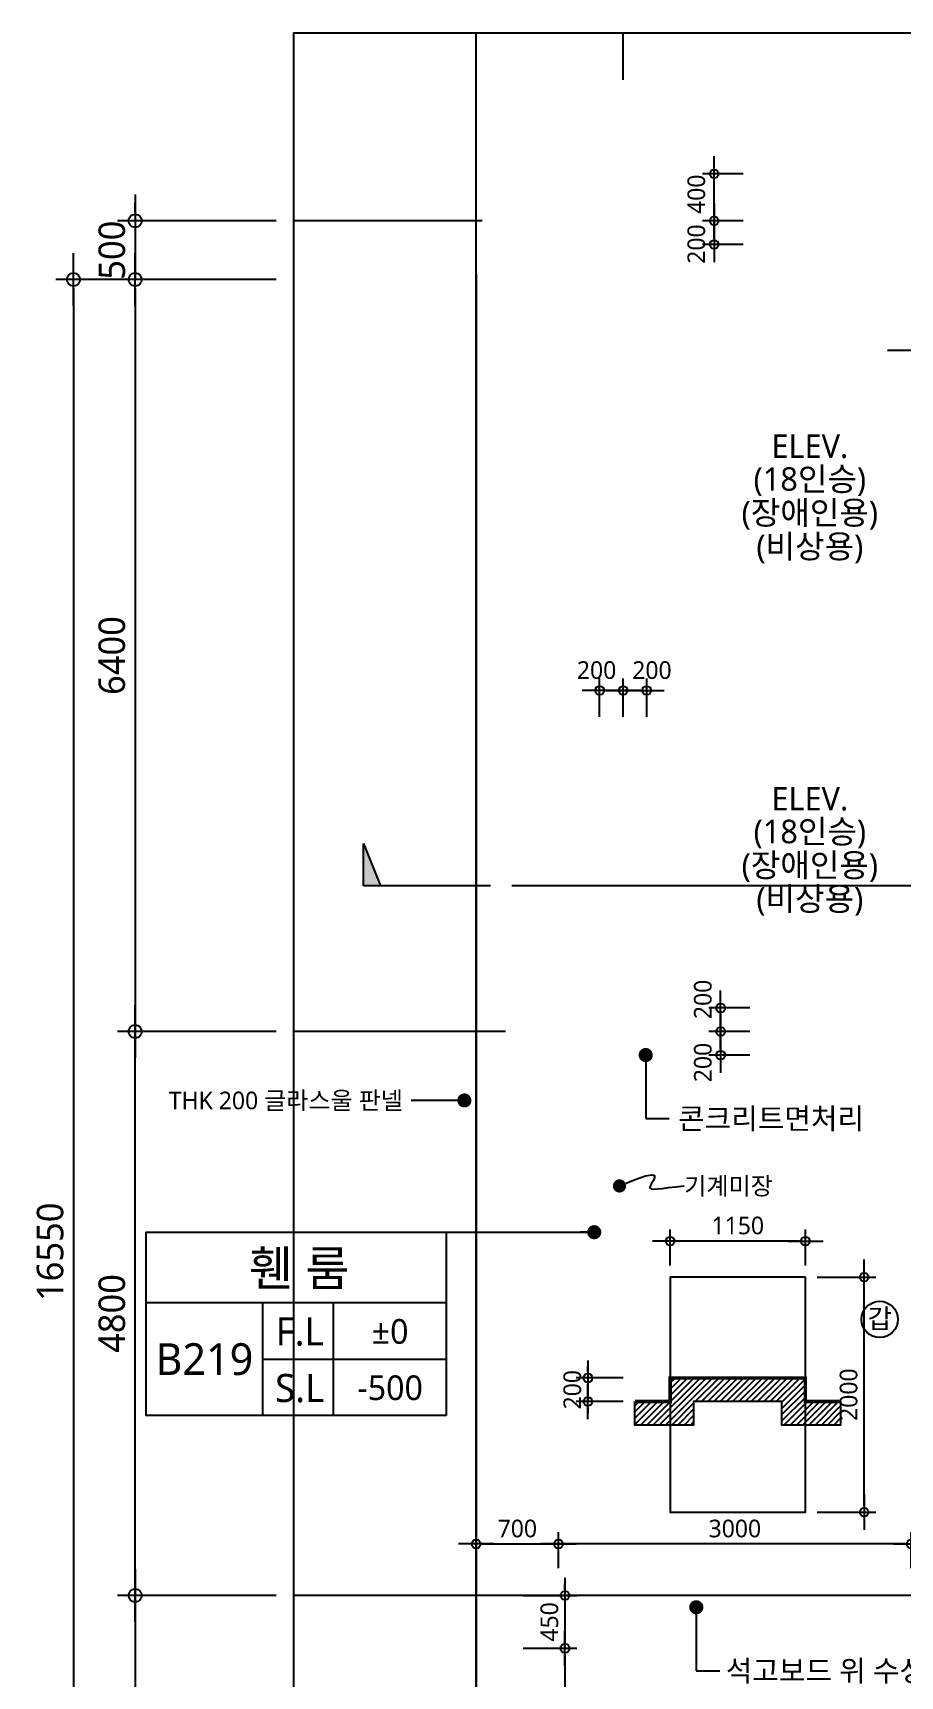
# Model space of a CAD drawing. Header units: millimetres. Extents: x -65167 to 413267, y -17142 to 66587.
# Drawn here: x -32457 to -25081, y 23851 to 37838 of the extents above; entities that cross this region are included whole.
import ezdxf
from ezdxf.enums import TextEntityAlignment as Align

# ---------------------------------------------------------------- set-up
doc = ezdxf.new("R2010")
doc.units = ezdxf.units.MM
doc.header["$LTSCALE"] = 75
doc.header["$MEASUREMENT"] = 0
doc.header["$PDSIZE"] = -10
doc.linetypes.add('CENTER', pattern=[2, 1.25, -0.25, 0.25, -0.25])
doc.layers.get('0').update_dxf_attribs({"linetype": 'CONTINUOUS'})
doc.layers.get('Defpoints').update_dxf_attribs({"color": 171, "linetype": 'CONTINUOUS'})
for name, color, linetype in [('CEN(ST)', 1, 'CENTER'), ('INS', 251, 'BATTING'), ('LED', 7, 'CONTINUOUS'), ('NDIM', 7, 'CONTINUOUS'), ('SYM', 7, 'CONTINUOUS'), ('TEXT(MIN)', 7, 'CONTINUOUS'), ('TEXT(NOTE小)', 1, 'CONTINUOUS'), ('TEXT(노트)', 7, 'CONTINUOUS'), ('TEXT(실명)', 3, 'CONTINUOUS'), ('TEXT-기입', 6, 'CONTINUOUS'), ('TITLE', 7, 'CONTINUOUS'), ('기계 전기 소방', 254, 'CONTINUOUS')]:
    doc.layers.add(name, color=color, linetype=linetype)
doc.styles.add('CGS', font='cgse', dxfattribs={"bigfont": 'cgs'})
doc.styles.add('나눔바른고딕', font='NanumBarunGothic.ttf')
doc.linetypes.add('BATTING', pattern='A,0.0001,-0.1,[134,ltypeshp.shx,S=0.1,R=0,X=-0.1,Y=0],-0.2,[134,ltypeshp.shx,S=0.1,R=180,X=0.1,Y=0],-0.1', length=0.4001)
doc.dimstyles.new('NDIM 1200', dxfattribs={"dimscale": 75, "dimtxt": 3, "dimasz": 1, "dimexe": 2, "dimexo": 2, "dimgap": 1, "dimtad": 1, "dimdec": 0, "dimdsep": 46, "dimtxsty": 'CGS', "dimblk": 'DOT0', "dimcen": 1, "dimdle": 8, "dimclrd": 256, "dimclre": 256, "dimclrt": 256, "dimadec": 0, "dimazin": 0, "dimtfac": 1, "dimtdec": 0, "dimtix": 1, "dimtmove": 2, "dimatfit": 3, "dimldrblk": 'DOT0', "dimfxl": 1, "dimtolj": 1, "dimtzin": 0, "dimlwd": -1, "dimlwe": -1, "dimarcsym": 0})

# ---------------------------------------------------------------- blocks, each defined once
blk = doc.blocks.new('DOT0')
blk.add_line((-3, 0), (3, 0))
at = {"color": 6}
blk.add_circle((0, 0), 0.75, dxfattribs=at)
blk = doc.blocks.new('*D11')
at = {"layer": 'Defpoints', "color": 0, "ltscale": 0.4, "transparency": 16777216}
for p in [(-30237, 35738), (-32112, 19188), (-30237, 19188)]:
    blk.add_point(p, dxfattribs=at)
at = {"layer": 'NDIM', "ltscale": 0.4, "transparency": 16777216}
for p, q in [((-30387, 35738), (-32262, 35738)), ((-32112, 35663), (-32112, 19263)), ((-30387, 19188), (-32262, 19188))]:
    blk.add_line(p, q, dxfattribs=at)
at = {"layer": 'NDIM', "ltscale": 0.4, "transparency": 16777216, "xscale": 75, "yscale": 75, "zscale": 75}
for p, rotation in [((-32112, 35738), 90), ((-32112, 19188), 270)]:
    blk.add_blockref('DOT0', p, dxfattribs=dict(at, rotation=rotation))
at = {"layer": 'NDIM', "ltscale": 0.4, "transparency": 16777216, "insert": (-32310, 27463), "char_height": 225, "attachment_point": 5, "rotation": 90, "style": '나눔바른고딕'}
blk.add_mtext('\\A1;16550', dxfattribs=at)
blk = doc.blocks.new('*D12')
at = {"layer": 'Defpoints', "color": 0, "ltscale": 0.4, "transparency": 16777216}
for p in [(-30237, 35738), (-31587, 29338), (-30237, 29338)]:
    blk.add_point(p, dxfattribs=at)
at = {"layer": 'NDIM', "ltscale": 0.4, "transparency": 16777216}
for p, q in [((-30387, 35738), (-31737, 35738)), ((-31587, 35663), (-31587, 29413)), ((-30387, 29338), (-31737, 29338))]:
    blk.add_line(p, q, dxfattribs=at)
at = {"layer": 'NDIM', "ltscale": 0.4, "transparency": 16777216, "xscale": 75, "yscale": 75, "zscale": 75}
for p, rotation in [((-31587, 35738), 90), ((-31587, 29338), 270)]:
    blk.add_blockref('DOT0', p, dxfattribs=dict(at, rotation=rotation))
at = {"layer": 'NDIM', "ltscale": 0.4, "transparency": 16777216, "insert": (-31785, 32538), "char_height": 225, "attachment_point": 5, "rotation": 90, "style": '나눔바른고딕'}
blk.add_mtext('\\A1;6400', dxfattribs=at)
blk = doc.blocks.new('*D13')
at = {"layer": 'Defpoints', "color": 0, "ltscale": 0.4, "transparency": 16777216}
for p in [(-31587, 29338), (-30237, 29338), (-30237, 24538)]:
    blk.add_point(p, dxfattribs=at)
at = {"layer": 'NDIM', "ltscale": 0.4, "transparency": 16777216}
for p, q in [((-30387, 29338), (-31737, 29338)), ((-31587, 24613), (-31587, 29263)), ((-30387, 24538), (-31737, 24538))]:
    blk.add_line(p, q, dxfattribs=at)
at = {"layer": 'NDIM', "ltscale": 0.4, "transparency": 16777216, "xscale": 75, "yscale": 75, "zscale": 75}
for p, rotation in [((-31587, 29338), 90), ((-31587, 24538), 270)]:
    blk.add_blockref('DOT0', p, dxfattribs=dict(at, rotation=rotation))
at = {"layer": 'NDIM', "ltscale": 0.4, "transparency": 16777216, "insert": (-31785, 26938), "char_height": 225, "attachment_point": 5, "rotation": 90, "style": '나눔바른고딕'}
blk.add_mtext('\\A1;4800', dxfattribs=at)
blk = doc.blocks.new('*D21')
at = {"layer": 'Defpoints', "color": 0, "ltscale": 0.4, "transparency": 16777216}
for p in [(-30237, 24538), (-31587, 19188), (-30237, 19188)]:
    blk.add_point(p, dxfattribs=at)
at = {"layer": 'NDIM', "ltscale": 0.4, "transparency": 16777216}
for p, q in [((-30387, 24538), (-31737, 24538)), ((-31587, 24463), (-31587, 19263)), ((-30387, 19188), (-31737, 19188))]:
    blk.add_line(p, q, dxfattribs=at)
at = {"layer": 'NDIM', "ltscale": 0.4, "transparency": 16777216, "xscale": 75, "yscale": 75, "zscale": 75}
for p, rotation in [((-31587, 24538), 90), ((-31587, 19188), 270)]:
    blk.add_blockref('DOT0', p, dxfattribs=dict(at, rotation=rotation))
at = {"layer": 'NDIM', "ltscale": 0.4, "transparency": 16777216, "insert": (-31785, 21863), "char_height": 225, "attachment_point": 5, "rotation": 90, "style": '나눔바른고딕'}
blk.add_mtext('\\A1;5350', dxfattribs=at)
blk = doc.blocks.new('A$C51E23882')
at = {"layer": 'TITLE'}
blk.add_lwpolyline([(8500, 0), (0, 0), (0, 5200), (8500, 5200)], close=True, dxfattribs=at)
for points in [[(8500, 3200), (0, 3200)], [(3300, 3200), (3300, 0)], [(5300, 3200), (5300, 0)], [(3300, 1600), (8500, 1600)]]:
    blk.add_lwpolyline(points, dxfattribs=at)
at = {"layer": 'TITLE', "style": '나눔바른고딕'}
for s, p in [('F.L', (4352, 2378)), ('S.L', (4352, 778))]:
    blk.add_text(s, height=800, dxfattribs=at).set_placement(p, align=Align.MIDDLE)
blk = doc.blocks.new('갑종방화문표기')
at = {"layer": 'TEXT(NOTE小)'}
blk.add_circle((0, 0), 150, dxfattribs=at)
at = {"layer": 'TEXT(NOTE小)', "style": '나눔바른고딕'}
blk.add_text('갑', height=160, dxfattribs=at).set_placement((1, 7), align=Align.MIDDLE_CENTER)
blk = doc.blocks.new('*D430')
at = {"layer": 'Defpoints', "color": 0, "ltscale": 0.4, "transparency": 16777216}
for p in [(-30237, 36238), (-31587, 35738), (-30237, 35738)]:
    blk.add_point(p, dxfattribs=at)
at = {"layer": 'NDIM', "ltscale": 0.4, "transparency": 16777216}
for p, q in [((-31587, 36313), (-31587, 36388)), ((-30387, 36238), (-31737, 36238)), ((-31587, 36238), (-31587, 35738)), ((-30387, 35738), (-31737, 35738)), ((-31587, 35663), (-31587, 35588))]:
    blk.add_line(p, q, dxfattribs=at)
at = {"layer": 'NDIM', "ltscale": 0.4, "transparency": 16777216, "xscale": 75, "yscale": 75, "zscale": 75}
for p, rotation in [((-31587, 36238), 270), ((-31587, 35738), 90)]:
    blk.add_blockref('DOT0', p, dxfattribs=dict(at, rotation=rotation))
at = {"layer": 'NDIM', "ltscale": 0.4, "transparency": 16777216, "insert": (-31785, 35988), "char_height": 225, "attachment_point": 5, "rotation": 90, "style": '나눔바른고딕'}
blk.add_mtext('\\A1;500', dxfattribs=at)
blk = doc.blocks.new('*D582')
at = {"layer": 'Defpoints', "color": 0, "ltscale": 0.4, "transparency": 16777216}
for p in [(-27637, 32241), (-27637, 31916), (-27437, 31916)]:
    blk.add_point(p, dxfattribs=at)
at = {"layer": 'NDIM', "ltscale": 0.4, "transparency": 16777216}
for p, q in [((-27637, 32016), (-27637, 32341)), ((-27437, 32016), (-27437, 32341)), ((-27487, 32241), (-27587, 32241))]:
    blk.add_line(p, q, dxfattribs=at)
at = {"layer": 'NDIM', "ltscale": 0.4, "transparency": 16777216, "xscale": 50, "yscale": 50, "zscale": 50, "rotation": 180}
blk.add_blockref('DOT0', (-27637, 32241), dxfattribs=at)
at = {"layer": 'NDIM', "ltscale": 0.4, "transparency": 16777216, "xscale": 50, "yscale": 50, "zscale": 50}
blk.add_blockref('DOT0', (-27437, 32241), dxfattribs=at)
at = {"layer": 'NDIM', "ltscale": 0.4, "transparency": 16777216, "insert": (-27663, 32413), "char_height": 150, "attachment_point": 5, "style": '나눔바른고딕'}
blk.add_mtext('\\A1;200', dxfattribs=at)
blk = doc.blocks.new('*D583')
at = {"layer": 'Defpoints', "color": 0, "ltscale": 0.4, "transparency": 16777216}
for p in [(-27237, 32241), (-27437, 31916), (-27237, 31916)]:
    blk.add_point(p, dxfattribs=at)
at = {"layer": 'NDIM', "ltscale": 0.4, "transparency": 16777216}
for p, q in [((-27437, 32016), (-27437, 32341)), ((-27237, 32016), (-27237, 32341)), ((-27387, 32241), (-27287, 32241))]:
    blk.add_line(p, q, dxfattribs=at)
at = {"layer": 'NDIM', "ltscale": 0.4, "transparency": 16777216, "xscale": 50, "yscale": 50, "zscale": 50, "rotation": 180}
blk.add_blockref('DOT0', (-27437, 32241), dxfattribs=at)
at = {"layer": 'NDIM', "ltscale": 0.4, "transparency": 16777216, "xscale": 50, "yscale": 50, "zscale": 50}
blk.add_blockref('DOT0', (-27237, 32241), dxfattribs=at)
at = {"layer": 'NDIM', "ltscale": 0.4, "transparency": 16777216, "insert": (-27192, 32413), "char_height": 150, "attachment_point": 5, "style": '나눔바른고딕'}
blk.add_mtext('\\A1;200', dxfattribs=at)
blk = doc.blocks.new('*D584')
at = {"layer": 'Defpoints', "color": 0, "ltscale": 0.4, "transparency": 16777216}
for p in [(-26663, 36638), (-26316, 36638), (-26316, 36238)]:
    blk.add_point(p, dxfattribs=at)
at = {"layer": 'NDIM', "ltscale": 0.4, "transparency": 16777216}
for p, q in [((-26416, 36638), (-26763, 36638)), ((-26663, 36288), (-26663, 36588)), ((-26416, 36238), (-26763, 36238))]:
    blk.add_line(p, q, dxfattribs=at)
at = {"layer": 'NDIM', "ltscale": 0.4, "transparency": 16777216, "xscale": 50, "yscale": 50, "zscale": 50}
for p, rotation in [((-26663, 36638), 90), ((-26663, 36238), 270)]:
    blk.add_blockref('DOT0', p, dxfattribs=dict(at, rotation=rotation))
at = {"layer": 'NDIM', "ltscale": 0.4, "transparency": 16777216, "insert": (-26814, 36464), "char_height": 150, "attachment_point": 5, "rotation": 90, "style": '나눔바른고딕'}
blk.add_mtext('\\A1;400', dxfattribs=at)
blk = doc.blocks.new('*D585')
at = {"layer": 'Defpoints', "color": 0, "ltscale": 0.4, "transparency": 16777216}
for p in [(-26316, 36238), (-26663, 36037), (-26316, 36037)]:
    blk.add_point(p, dxfattribs=at)
at = {"layer": 'NDIM', "ltscale": 0.4, "transparency": 16777216}
for p, q in [((-26416, 36238), (-26763, 36238)), ((-26663, 36188), (-26663, 36087)), ((-26416, 36037), (-26763, 36037))]:
    blk.add_line(p, q, dxfattribs=at)
at = {"layer": 'NDIM', "ltscale": 0.4, "transparency": 16777216, "xscale": 50, "yscale": 50, "zscale": 50}
for p, rotation in [((-26663, 36238), 90), ((-26663, 36037), 270)]:
    blk.add_blockref('DOT0', p, dxfattribs=dict(at, rotation=rotation))
at = {"layer": 'NDIM', "ltscale": 0.4, "transparency": 16777216, "insert": (-26814, 36040), "char_height": 150, "attachment_point": 5, "rotation": 90, "style": '나눔바른고딕'}
blk.add_mtext('\\A1;200', dxfattribs=at)
blk = doc.blocks.new('*D567')
at = {"layer": 'Defpoints', "color": 0, "ltscale": 0.4, "transparency": 16777216}
for p in [(-26608, 29538), (-26261, 29538), (-26261, 29338)]:
    blk.add_point(p, dxfattribs=at)
at = {"layer": 'NDIM', "ltscale": 0.4, "transparency": 16777216}
for p, q in [((-26361, 29538), (-26708, 29538)), ((-26608, 29388), (-26608, 29488)), ((-26361, 29338), (-26708, 29338))]:
    blk.add_line(p, q, dxfattribs=at)
at = {"layer": 'NDIM', "ltscale": 0.4, "transparency": 16777216, "xscale": 50, "yscale": 50, "zscale": 50}
for p, rotation in [((-26608, 29538), 90), ((-26608, 29338), 270)]:
    blk.add_blockref('DOT0', p, dxfattribs=dict(at, rotation=rotation))
at = {"layer": 'NDIM', "ltscale": 0.4, "transparency": 16777216, "insert": (-26759, 29611), "char_height": 150, "attachment_point": 5, "rotation": 90, "style": '나눔바른고딕'}
blk.add_mtext('\\A1;200', dxfattribs=at)
blk = doc.blocks.new('*D568')
at = {"layer": 'Defpoints', "color": 0, "ltscale": 0.4, "transparency": 16777216}
for p in [(-26261, 29338), (-26608, 29137), (-26261, 29137)]:
    blk.add_point(p, dxfattribs=at)
at = {"layer": 'NDIM', "ltscale": 0.4, "transparency": 16777216}
for p, q in [((-26361, 29338), (-26708, 29338)), ((-26608, 29288), (-26608, 29187)), ((-26361, 29137), (-26708, 29137))]:
    blk.add_line(p, q, dxfattribs=at)
at = {"layer": 'NDIM', "ltscale": 0.4, "transparency": 16777216, "xscale": 50, "yscale": 50, "zscale": 50}
for p, rotation in [((-26608, 29338), 90), ((-26608, 29137), 270)]:
    blk.add_blockref('DOT0', p, dxfattribs=dict(at, rotation=rotation))
at = {"layer": 'NDIM', "ltscale": 0.4, "transparency": 16777216, "insert": (-26759, 29074), "char_height": 150, "attachment_point": 5, "rotation": 90, "style": '나눔바른고딕'}
blk.add_mtext('\\A1;200', dxfattribs=at)
blk = doc.blocks.new('*D590')
at = {"layer": 'Defpoints', "color": 0, "ltscale": 0.4, "transparency": 16777216}
for p in [(-27987, 24976), (-27987, 24669), (-24987, 24669)]:
    blk.add_point(p, dxfattribs=at)
at = {"layer": 'NDIM', "ltscale": 0.4, "transparency": 16777216}
for p, q in [((-27987, 24769), (-27987, 25076)), ((-24987, 24769), (-24987, 25076)), ((-25037, 24976), (-27937, 24976))]:
    blk.add_line(p, q, dxfattribs=at)
at = {"layer": 'NDIM', "ltscale": 0.4, "transparency": 16777216, "xscale": 50, "yscale": 50, "zscale": 50, "rotation": 180}
blk.add_blockref('DOT0', (-27987, 24976), dxfattribs=at)
at = {"layer": 'NDIM', "ltscale": 0.4, "transparency": 16777216, "xscale": 50, "yscale": 50, "zscale": 50}
blk.add_blockref('DOT0', (-24987, 24976), dxfattribs=at)
at = {"layer": 'NDIM', "ltscale": 0.4, "transparency": 16777216, "insert": (-26487, 25107), "char_height": 150, "attachment_point": 5, "style": '나눔바른고딕'}
blk.add_mtext('\\A1;3000', dxfattribs=at)
blk = doc.blocks.new('*D591')
at = {"layer": 'Defpoints', "color": 0, "ltscale": 0.4, "transparency": 16777216}
for p in [(-27987, 24976), (-28687, 24669), (-27987, 24669)]:
    blk.add_point(p, dxfattribs=at)
at = {"layer": 'NDIM', "ltscale": 0.4, "transparency": 16777216}
for p, q in [((-28687, 24769), (-28687, 25076)), ((-27987, 24769), (-27987, 25076)), ((-28637, 24976), (-28037, 24976))]:
    blk.add_line(p, q, dxfattribs=at)
at = {"layer": 'NDIM', "ltscale": 0.4, "transparency": 16777216, "xscale": 50, "yscale": 50, "zscale": 50, "rotation": 180}
blk.add_blockref('DOT0', (-28687, 24976), dxfattribs=at)
at = {"layer": 'NDIM', "ltscale": 0.4, "transparency": 16777216, "xscale": 50, "yscale": 50, "zscale": 50}
blk.add_blockref('DOT0', (-27987, 24976), dxfattribs=at)
at = {"layer": 'NDIM', "ltscale": 0.4, "transparency": 16777216, "insert": (-28337, 25107), "char_height": 150, "attachment_point": 5, "style": '나눔바른고딕'}
blk.add_mtext('\\A1;700', dxfattribs=at)
blk = doc.blocks.new('*D592')
at = {"layer": 'Defpoints', "color": 0, "ltscale": 0.4, "transparency": 16777216}
for p in [(-28387, 24538), (-28387, 24088), (-27932, 24088)]:
    blk.add_point(p, dxfattribs=at)
at = {"layer": 'NDIM', "ltscale": 0.4, "transparency": 16777216}
for p, q in [((-27932, 24588), (-27932, 24638)), ((-28287, 24538), (-27832, 24538)), ((-27932, 24538), (-27932, 24088)), ((-28287, 24088), (-27832, 24088)), ((-27932, 24038), (-27932, 23988))]:
    blk.add_line(p, q, dxfattribs=at)
at = {"layer": 'NDIM', "ltscale": 0.4, "transparency": 16777216, "xscale": 50, "yscale": 50, "zscale": 50}
for p, rotation in [((-27932, 24538), 270), ((-27932, 24088), 90)]:
    blk.add_blockref('DOT0', p, dxfattribs=dict(at, rotation=rotation))
at = {"layer": 'NDIM', "ltscale": 0.4, "transparency": 16777216, "insert": (-28064, 24313), "char_height": 150, "attachment_point": 5, "rotation": 90, "style": '나눔바른고딕'}
blk.add_mtext('\\A1;450', dxfattribs=at)
blk = doc.blocks.new('*D593')
at = {"layer": 'Defpoints', "color": 0, "ltscale": 0.4, "transparency": 16777216}
for p in [(-28387, 24088), (-28387, 22988), (-27932, 22988)]:
    blk.add_point(p, dxfattribs=at)
at = {"layer": 'NDIM', "ltscale": 0.4, "transparency": 16777216}
for p, q in [((-28287, 24088), (-27832, 24088)), ((-27932, 24038), (-27932, 23038)), ((-28287, 22988), (-27832, 22988))]:
    blk.add_line(p, q, dxfattribs=at)
at = {"layer": 'NDIM', "ltscale": 0.4, "transparency": 16777216, "xscale": 50, "yscale": 50, "zscale": 50}
for p, rotation in [((-27932, 24088), 90), ((-27932, 22988), 270)]:
    blk.add_blockref('DOT0', p, dxfattribs=dict(at, rotation=rotation))
at = {"layer": 'NDIM', "ltscale": 0.4, "transparency": 16777216, "insert": (-28064, 23538), "char_height": 150, "attachment_point": 5, "rotation": 90, "style": '나눔바른고딕'}
blk.add_mtext('\\A1;1100', dxfattribs=at)
blk = doc.blocks.new('A$C1AFB1B41')
at = {"layer": 'SYM'}
blk.add_hatch(color=256, dxfattribs=at).paths.add_polyline_path([(2000, 500), (1800, 0), (2000, 0)])
for p, q in [((2000, 500), (1800, 0)), ((2000, 0), (2000, 500)), ((0, 0), (250, 0)), ((500, 0), (2000, 0))]:
    blk.add_line(p, q, dxfattribs=at)
blk = doc.blocks.new('_Dot')
at = {"color": 0, "linetype": 'ByBlock', "lineweight": -2}
blk.add_line((-0.5, 0), (-1, 0), dxfattribs=at)
at = {"color": 0, "linetype": 'ByBlock', "const_width": 0.5}
blk.add_lwpolyline([(-0.25, 0, 1), (0.25, 0, 1)], format="xyb", close=True, dxfattribs=at)
blk = doc.blocks.new('*D1554')
at = {"layer": 'Defpoints', "color": 0, "ltscale": 0.4, "transparency": 16777216}
for p in [(-27337, 26389), (-27737, 26189), (-27337, 26189)]:
    blk.add_point(p, dxfattribs=at)
at = {"layer": 'NDIM', "ltscale": 0.4, "transparency": 16777216}
for p, q in [((-27737, 26439), (-27737, 26489)), ((-27437, 26389), (-27837, 26389)), ((-27737, 26389), (-27737, 26189)), ((-27437, 26189), (-27837, 26189)), ((-27737, 26139), (-27737, 26089))]:
    blk.add_line(p, q, dxfattribs=at)
at = {"layer": 'NDIM', "ltscale": 0.4, "transparency": 16777216, "xscale": 50, "yscale": 50, "zscale": 50}
for p, rotation in [((-27737, 26389), 270), ((-27737, 26189), 90)]:
    blk.add_blockref('DOT0', p, dxfattribs=dict(at, rotation=rotation))
at = {"layer": 'NDIM', "ltscale": 0.4, "transparency": 16777216, "insert": (-27869, 26289), "char_height": 150, "attachment_point": 5, "rotation": 90, "style": '나눔바른고딕'}
blk.add_mtext('\\A1;200', dxfattribs=at)
blk = doc.blocks.new('*D1555')
at = {"layer": 'Defpoints', "color": 0, "ltscale": 0.4, "transparency": 16777216}
for p in [(-27037, 27554), (-27037, 27247), (-25887, 27247)]:
    blk.add_point(p, dxfattribs=at)
at = {"layer": 'NDIM', "ltscale": 0.4, "transparency": 16777216}
for p, q in [((-27037, 27347), (-27037, 27654)), ((-25937, 27554), (-26987, 27554)), ((-25887, 27347), (-25887, 27654))]:
    blk.add_line(p, q, dxfattribs=at)
at = {"layer": 'NDIM', "ltscale": 0.4, "transparency": 16777216, "xscale": 50, "yscale": 50, "zscale": 50, "rotation": 180}
blk.add_blockref('DOT0', (-27037, 27554), dxfattribs=at)
at = {"layer": 'NDIM', "ltscale": 0.4, "transparency": 16777216, "xscale": 50, "yscale": 50, "zscale": 50}
blk.add_blockref('DOT0', (-25887, 27554), dxfattribs=at)
at = {"layer": 'NDIM', "ltscale": 0.4, "transparency": 16777216, "insert": (-26462, 27686), "char_height": 150, "attachment_point": 5, "style": '나눔바른고딕'}
blk.add_mtext('\\A1;1150', dxfattribs=at)
blk = doc.blocks.new('*D1556')
at = {"layer": 'Defpoints', "color": 0, "ltscale": 0.4, "transparency": 16777216}
for p in [(-25887, 27247), (-25387, 27247), (-25887, 25247)]:
    blk.add_point(p, dxfattribs=at)
at = {"layer": 'NDIM', "ltscale": 0.4, "transparency": 16777216}
for p, q in [((-25787, 27247), (-25287, 27247)), ((-25387, 25297), (-25387, 27197)), ((-25787, 25247), (-25287, 25247))]:
    blk.add_line(p, q, dxfattribs=at)
at = {"layer": 'NDIM', "ltscale": 0.4, "transparency": 16777216, "xscale": 50, "yscale": 50, "zscale": 50}
for p, rotation in [((-25387, 27247), 90), ((-25387, 25247), 270)]:
    blk.add_blockref('DOT0', p, dxfattribs=dict(at, rotation=rotation))
at = {"layer": 'NDIM', "ltscale": 0.4, "transparency": 16777216, "insert": (-25519, 26247), "char_height": 150, "attachment_point": 5, "rotation": 90, "style": '나눔바른고딕'}
blk.add_mtext('\\A1;2000', dxfattribs=at)

msp = doc.modelspace()

# ---------------------------------------------------------------- hatches: boundary and pattern name
at = {"layer": 'SYM'}
h = msp.add_hatch(dxfattribs=at)
h.set_pattern_fill('ANSI31', color=251, scale=300, angle=180, style=0)
h.set_pattern_definition([(225, (-79705.5, 90139.053), (26.516504, -26.516504), [])])
h.paths.add_polyline_path([(-25587.5, 26188.6), (-25587.5, 25988.6), (-26087.5, 25988.6), (-26087.5, 26188.6), (-26837.5, 26188.6), (-26837.5, 25988.6), (-27337.5, 25988.6), (-27337.5, 26188.6), (-27037.5, 26188.6), (-27037.5, 26388.6), (-25887.5, 26388.6), (-25887.5, 26188.6)])

# ---------------------------------------------------------------- linework, layer by layer
at = {"ltscale": 10000}
msp.add_line((-28943.6, 27629.8), (-27683.2, 27629.8), dxfattribs=at)
at = {"layer": 'CEN(ST)', "ltscale": 10000}
for p, q in [((-28687.5, 6362.5), (-28687.5, 37837.5)), ((-27437.5, 37437.5), (-27437.5, 37837.5)), ((-28637.5, 36237.5), (-30237.5, 36237.5)), ((-25187.5, 35137.5), (-22687.5, 35137.5)), ((-28437.5, 29337.5), (-30237.5, 29337.5)), ((-24487.5, 24537.5), (-30237.5, 24537.5))]:
    msp.add_line(p, q, dxfattribs=at)
at = {"layer": 'Defpoints'}
msp.add_line((-13962.6, 30579.1), (-28204.8, 30579.1), dxfattribs=at)
at = {"layer": 'Defpoints', "ltscale": 10000}
msp.add_lwpolyline([(-10037.5, 6362.5), (-30237.5, 6362.5), (-30237.5, 37837.5), (-10037.5, 37837.5)], close=True, dxfattribs=at)
at = {"layer": 'INS', "ltscale": 3.3}
msp.add_lwpolyline([(-28687.5, 35787.5), (-28687.5, 15047.5), (-21362.5, 15047.5), (-21362.5, 6362.5)], dxfattribs=at)
at = {"layer": 'LED'}
msp.add_lwpolyline([(-27468.3, 28023.5), (-27334.4, 28079.3), (-27245.6, 28109.4), (-27193.9, 28118.7), (-27171.2, 28111.9), (-27169.2, 28094), (-27180, 28069.7), (-27195.4, 28044), (-27207.2, 28021.7), (-27208.9, 28006.5), (-27199.1, 27998.3), (-27178.3, 27995.8), (-27146.7, 27997.7), (-27104.5, 28002.6), (-27052, 28009.5), (-26989.4, 28016.8), (-26917.1, 28023.5)], dxfattribs=at)
at = {"layer": 'LED', "const_width": 56.2}
msp.add_lwpolyline([(-27468.3, 28051.6, -1), (-27468.3, 27995.4, -1)], format="xyb", close=True, dxfattribs=at)
at = {"layer": 'SYM', "color": 2, "const_width": 30}
msp.add_lwpolyline([(-25587.5, 26188.6), (-25887.5, 26188.6), (-25887.5, 26388.6), (-27037.5, 26388.6), (-27037.5, 26188.6), (-27337.5, 26188.6)], dxfattribs=at)
at = {"layer": 'SYM', "color": 251}
msp.add_lwpolyline([(-25587.5, 26188.6), (-25587.5, 25988.6), (-26087.5, 25988.6), (-26087.5, 26188.6), (-26837.5, 26188.6), (-26837.5, 25988.6), (-27337.5, 25988.6), (-27337.5, 26188.6)], dxfattribs=at)
at = {"layer": '기계 전기 소방', "color": 3, "ltscale": 10000}
msp.add_lwpolyline([(-25887.5, 27247.3), (-27037.5, 27247.3), (-27037.5, 25247.3), (-25887.5, 25247.3)], close=True, dxfattribs=at)

# ---------------------------------------------------------------- block references
for name, p, xscale, yscale, zscale in [('A$C51E23882', (-31493.6, 26069.8), 0.3, 0.3, 0.3), ('갑종방화문표기', (-25255.1, 26887.5), 1.030731055544951, 1.030731055544951, 1.030731055544951)]:
    msp.add_blockref(name, p, dxfattribs=dict(xscale=xscale, yscale=yscale, zscale=zscale))
at = {"layer": 'NDIM', "ltscale": 10000, "xscale": 120, "yscale": 120, "zscale": 120}
msp.add_blockref('_Dot', (-27683.2, 27629.8), dxfattribs=at)
at = {"layer": 'SYM', "xscale": -0.7200000000000014, "yscale": 0.7200000000000014, "zscale": 0.7200000000000014}
msp.add_blockref('A$C1AFB1B41', (-28204.8, 30579.1), dxfattribs=at)

# ---------------------------------------------------------------- texts
at = {"layer": 'TEXT(MIN)', "style": '나눔바른고딕'}
for s, p in [('THK 200 글라스울 판넬', (-31301.5, 28751.1)), ('기계미장', (-26917.1, 28023.5))]:
    msp.add_text(s, height=150, dxfattribs=at).set_placement(p, align=Align.MIDDLE_LEFT)
for s, p in [('콘크리트면처리', (-25388.3, 28596.9)), ('석고보드 위 수성페인트 2회', (-23762.6, 23896.9))]:
    msp.add_text(s, height=180, dxfattribs=at).set_placement(p, align=Align.MIDDLE_RIGHT)
at = {"layer": 'TEXT(노트)', "style": '나눔바른고딕'}
for s, p in [('ELEV.', (-25849.2, 34317.5)), ('(18인승)', (-25849.2, 34030.8)), ('(장애인용)', (-25849.2, 33744.2)), ('(비상용)', (-25849.2, 33457.5)), ('ELEV.', (-25849.2, 31317.5)), ('(18인승)', (-25849.2, 31030.8)), ('(장애인용)', (-25849.2, 30744.2)), ('(비상용)', (-25849.2, 30457.5))]:
    msp.add_text(s, height=200, dxfattribs=at).set_placement(p, align=Align.MIDDLE)
at = {"layer": 'TEXT(실명)', "style": '나눔바른고딕'}
msp.add_text('휀 룸', height=300, dxfattribs=at).set_placement((-30192.3, 27328.1), align=Align.MIDDLE)
at = {"layer": 'TEXT-기입', "style": '나눔바른고딕'}
for s, p in [('±0', (-29419, 26785.3)), ('-500', (-29418.8, 26306.2))]:
    msp.add_text(s, height=210, dxfattribs=at).set_placement(p, align=Align.MIDDLE)
msp.add_text('B219', height=270, dxfattribs=at).set_placement((-30998.6, 26549.8), align=Align.MIDDLE_CENTER)

# ---------------------------------------------------------------- dimensions: what is measured, and where the dimension line sits
at = {"layer": 'NDIM', "ltscale": 0.4}
for base, p1, p2, angle, picture, middle in [((-26663.3, 36637.5), (-26316, 36237.5), (-26316, 36637.5), 90, '*D584', (-26814.2, 36463.6)), ((-26663.3, 36037.5), (-26316, 36237.5), (-26316, 36037.5), 270, '*D585', (-26814.2, 36039.9)), ((-27637.5, 32241), (-27437.5, 31915.8), (-27637.5, 31915.8), 180, '*D582', (-27662.8, 32413.5)), ((-26608, 29537.5), (-26260.6, 29337.5), (-26260.6, 29537.5), 90, '*D567', (-26758.9, 29611)), ((-26608, 29137.5), (-26260.6, 29337.5), (-26260.6, 29137.5), 270, '*D568', (-26758.9, 29074.3))]:
    dim = msp.add_linear_dim(base=base, p1=p1, p2=p2, angle=angle, dimstyle='NDIM 1200', override={"dimscale": 50, "dimtxsty": '나눔바른고딕'}, dxfattribs=at)
    dim.commit()
    dim.dimension.update_dxf_attribs({"geometry": picture, "text_midpoint": middle, "dimtype": 160})
for base, p1, p2, angle, override, picture, middle in [((-31587.5, 35737.5), (-30237.5, 36237.5), (-30237.5, 35737.5), 270, {"dimtxsty": '나눔바른고딕'}, '*D430', (-31784.7, 35987.5)), ((-32112.5, 19187.5), (-30237.5, 35737.5), (-30237.5, 19187.5), 270, {"dimtxsty": '나눔바른고딕'}, '*D11', (-32309.8, 27462.5)), ((-31587.5, 29337.5), (-30237.5, 35737.5), (-30237.5, 29337.5), 270, {"dimtxsty": '나눔바른고딕'}, '*D12', (-31784.8, 32537.5)), ((-31587.5, 29337.5), (-30237.5, 24537.5), (-30237.5, 29337.5), 90, {"dimtxsty": '나눔바른고딕'}, '*D13', (-31784.7, 26937.5)), ((-27037.5, 27554.1), (-25887.5, 27247.3), (-27037.5, 27247.3), 180, {"dimscale": 50, "dimtxsty": '나눔바른고딕'}, '*D1555', (-26462.5, 27685.6)), ((-25387.5, 27247.3), (-25887.5, 25247.3), (-25887.5, 27247.3), 90, {"dimscale": 50, "dimtxsty": '나눔바른고딕'}, '*D1556', (-25518.9, 26247.3)), ((-27737.5, 26188.6), (-27337.5, 26388.6), (-27337.5, 26188.6), 270, {"dimscale": 50, "dimtxsty": '나눔바른고딕'}, '*D1554', (-27868.9, 26288.6)), ((-27987.5, 24975.6), (-24987.5, 24668.8), (-27987.5, 24668.8), 180, {"dimscale": 50, "dimtxsty": '나눔바른고딕'}, '*D590', (-26487.5, 25107.2)), ((-31587.5, 19187.5), (-30237.5, 24537.5), (-30237.5, 19187.5), 270, {"dimtxsty": '나눔바른고딕'}, '*D21', (-31784.8, 21862.5)), ((-27932.1, 24087.5), (-28387.5, 24537.5), (-28387.5, 24087.5), 270, {"dimscale": 50, "dimtxsty": '나눔바른고딕'}, '*D592', (-28063.5, 24312.5)), ((-27932.1, 22987.5), (-28387.5, 24087.5), (-28387.5, 22987.5), 270, {"dimscale": 50, "dimtxsty": '나눔바른고딕'}, '*D593', (-28063.5, 23537.5))]:
    dim = msp.add_linear_dim(base=base, p1=p1, p2=p2, angle=angle, dimstyle='NDIM 1200', override=override, dxfattribs=at)
    dim.commit()
    dim.dimension.update_dxf_attribs({"geometry": picture, "text_midpoint": middle})
dim = msp.add_linear_dim(base=(-27237.5, 32241), p1=(-27437.5, 31915.8), p2=(-27237.5, 31915.8), dimstyle='NDIM 1200', override={"dimscale": 50, "dimtxsty": '나눔바른고딕'}, dxfattribs=at)
dim.commit()
dim.dimension.update_dxf_attribs({"geometry": '*D583', "text_midpoint": (-27192.3, 32413.5), "dimtype": 160})
dim = msp.add_linear_dim(base=(-27987.5, 24975.6), p1=(-28687.5, 24668.8), p2=(-27987.5, 24668.8), dimstyle='NDIM 1200', override={"dimscale": 50, "dimtxsty": '나눔바른고딕'}, dxfattribs=at)
dim.commit()
dim.dimension.update_dxf_attribs({"geometry": '*D591', "text_midpoint": (-28337.5, 25107.1)})

# ---------------------------------------------------------------- leaders
at = {"layer": 'NDIM', "ltscale": 10000}
for points in [[(-27245.3, 29137.5), (-27245.3, 28596.9), (-27045.3, 28596.9)], [(-28787.5, 28751.1), (-29238.9, 28751.1)], [(-26815.2, 24437.5), (-26815.2, 23896.9), (-26615.2, 23896.9)]]:
    msp.add_leader(points, dimstyle='NDIM 1200', override={"dimscale": 120, "dimasz": 1, "dimgap": 1, "dimtad": 0, "dimldrblk": 'Dot'}, dxfattribs=at)

doc.saveas('drawing.dxf')
